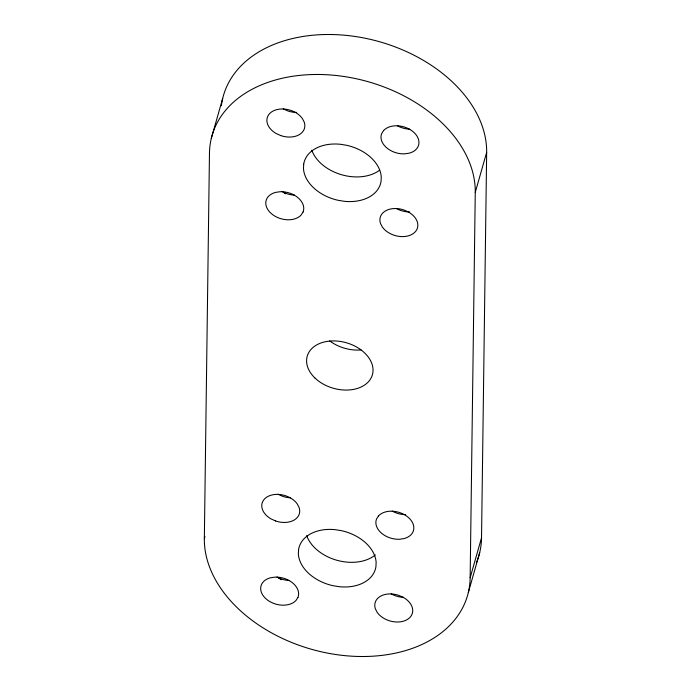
<?xml version="1.0" encoding="UTF-8"?>
<svg xmlns="http://www.w3.org/2000/svg" width="691" height="691" viewBox="0 0 691 691"><rect width="100%" height="100%" fill="white"/><g stroke="black" fill="none" stroke-linecap="round" stroke-linejoin="round"><path stroke-width="1.04" d="M204.346 538.609L209.468 153.212A135.54 94.658 15.9 0 1 343.643 76.442A135.54 94.658 15.9 0 1 475.261 192.374L470.148 577.771A135.54 94.658 15.9 0 1 335.964 654.541A135.54 94.658 15.9 0 1 204.346 538.609L204.933 536.562M476.401 562.716A135.54 94.658 15.9 0 0 481.532 537.788L486.654 152.391A135.54 94.658 15.9 0 0 360.253 37.305A135.54 94.658 15.9 0 0 221.37 105.723M211.308 138.373L222.692 98.398M475.261 192.374L486.654 152.391M470.148 577.771L481.532 537.788M468.308 592.602L479.692 552.627M283.232 108.884L287.793 110.931A19.365 13.526 15.9 0 0 296.655 112.408M278.11 494.281L282.671 496.337A19.365 13.526 15.9 0 0 290.557 497.796M361.16 349.931A33.885 23.667 15.9 0 1 329.771 340.948M403.57 597.344A19.365 13.526 15.9 0 1 391.123 593.828M375.325 554.933A39.689 27.718 15.9 0 1 336.863 560.254A39.689 27.718 15.9 0 1 306.692 535.637M405.643 514.622A19.365 13.526 15.9 0 1 392.22 511.098M289.451 580.526A19.365 13.526 15.9 0 1 277.013 577.011M281.323 579.749A121.011 84.518 15.9 0 1 277.963 577.529M294.573 195.121A19.365 13.526 15.9 0 1 282.135 191.614M379.696 170.133A39.689 27.718 15.9 0 1 341.38 174.676A39.689 27.718 15.9 0 1 311.814 150.241M409.668 211.956A19.365 13.526 15.9 0 1 396.245 208.432M409.789 129.208A19.365 13.526 15.9 0 1 397.342 125.702M285.599 193.8A121.011 84.518 15.9 0 1 283.915 192.685M303.695 164.182L303.479 168.578A39.689 27.718 15.9 0 0 337.985 200.269L344.083 201.28A39.689 27.718 15.9 0 0 381.043 181.405L381.251 177A39.689 27.718 15.9 0 0 346.752 145.317L340.646 144.307A39.689 27.718 15.9 0 0 303.695 164.182M298.572 549.578L298.357 553.983A39.689 27.718 15.9 0 0 332.863 585.666L338.961 586.676A39.689 27.718 15.9 0 0 375.921 566.801L376.129 562.396A39.689 27.718 15.9 0 0 341.63 530.714L335.524 529.703A39.689 27.718 15.9 0 0 298.572 549.578M303.055 212.016L301.112 215.056A19.365 13.526 15.9 0 1 271.209 213.502A19.365 13.526 15.9 0 1 275.424 192.426L280.028 191.727A19.365 13.526 15.9 0 1 303.055 212.016M383.617 130.53L381.682 133.57A19.365 13.526 15.9 0 0 404.71 153.851L409.305 153.152A19.365 13.526 15.9 0 0 413.529 132.076A19.365 13.526 15.9 0 0 383.617 130.53M297.933 597.413L295.99 600.453A19.365 13.526 15.9 0 1 266.087 598.898A19.365 13.526 15.9 0 1 270.302 577.831L274.906 577.132A19.365 13.526 15.9 0 1 297.933 597.413M378.495 515.927L376.56 518.967A19.365 13.526 15.9 0 0 399.588 539.256L404.183 538.557A19.365 13.526 15.9 0 0 408.407 517.481A19.365 13.526 15.9 0 0 378.495 515.927M280.771 135.591L276.21 133.544A19.365 13.526 15.9 0 1 272.565 111.311A19.365 13.526 15.9 0 1 302.39 118.558L304.247 122.16A19.365 13.526 15.9 0 1 280.771 135.591M408.519 212.042L403.959 209.995A19.365 13.526 15.9 0 0 380.482 223.426L382.339 227.019A19.365 13.526 15.9 0 0 412.164 234.275A19.365 13.526 15.9 0 0 408.519 212.042M275.649 520.988L271.088 518.941A19.365 13.526 15.9 0 1 267.443 496.708A19.365 13.526 15.9 0 1 297.268 503.964L299.125 507.557A19.365 13.526 15.9 0 1 275.649 520.988M403.406 597.439L398.837 595.392A19.365 13.526 15.9 0 0 375.368 608.823L377.217 612.425A19.365 13.526 15.9 0 0 407.042 619.672A19.365 13.526 15.9 0 0 403.406 597.439M314.897 377.968A33.885 23.667 15.9 0 0 371.309 377.588A33.885 23.667 15.9 0 0 333.209 340.913A33.885 23.667 15.9 0 0 314.897 377.968"/></g></svg>
